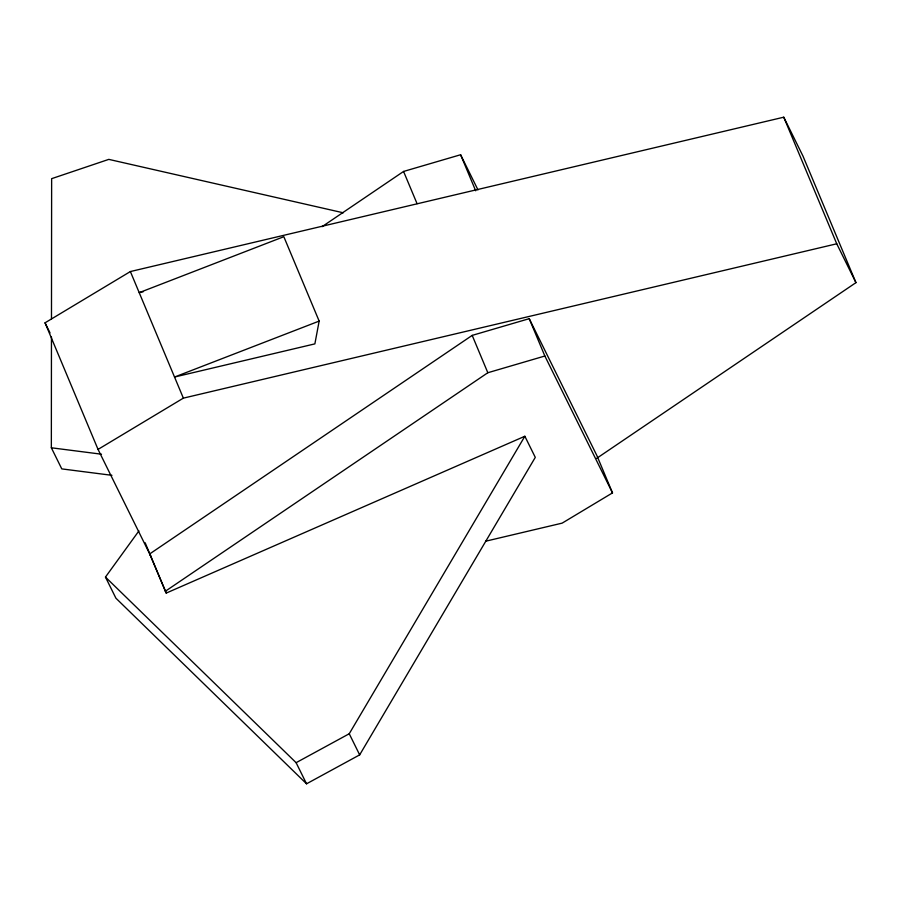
<?xml version="1.0" encoding="UTF-8"?>
<svg xmlns="http://www.w3.org/2000/svg" width="901" height="901" viewBox="0 0 901 901"><rect width="100%" height="100%" fill="white"/><g stroke="black" fill="none" stroke-linecap="round" stroke-linejoin="round"><path stroke-width="1.35" d="M111.938 475.323L61.775 468.892L51.346 447.786L51.458 337.053M51.481 318.83L51.639 178.668L108.796 159.376L343.247 212.794M319.157 321.094L314.877 343.878L174.535 377.035L319.157 321.094L283.826 236.704L139.204 292.656L143.293 291.687M105.462 577.079L296.114 762.685L349.239 733.752L524.855 436.253L535.284 457.37L359.668 754.869L306.543 783.802L115.902 598.185L105.462 577.079L138.912 530.914M322.074 226.68L403.569 171.449L460.602 154.747L477.98 189.897M485.605 541.219L562.156 523.132L612.5 492.892L596.867 455.546L529.225 318.672L472.192 335.386L149.701 553.924L166.223 593.083L524.855 436.253M165.334 591.27L487.824 372.732L544.857 356.019L612.5 492.892M596.608 458.395L855.95 282.644L802.96 156.053L783.757 117.198L130.375 271.55L45.05 322.817L98.04 449.408L150.591 555.737M98.04 449.408L183.365 398.141L836.747 243.788L855.95 282.644M51.346 447.786L101.498 454.205M349.239 733.752L359.668 754.869M296.114 762.685L306.543 783.802M45.05 322.817L50.028 332.886M783.757 117.198L836.747 243.788M460.602 154.747L475.694 190.798M529.225 318.672L544.857 356.019M403.569 171.449L417.05 203.649M472.192 335.386L487.824 372.732M130.375 271.55L183.365 398.141M145.162 542.762L166.223 593.083"/></g></svg>
